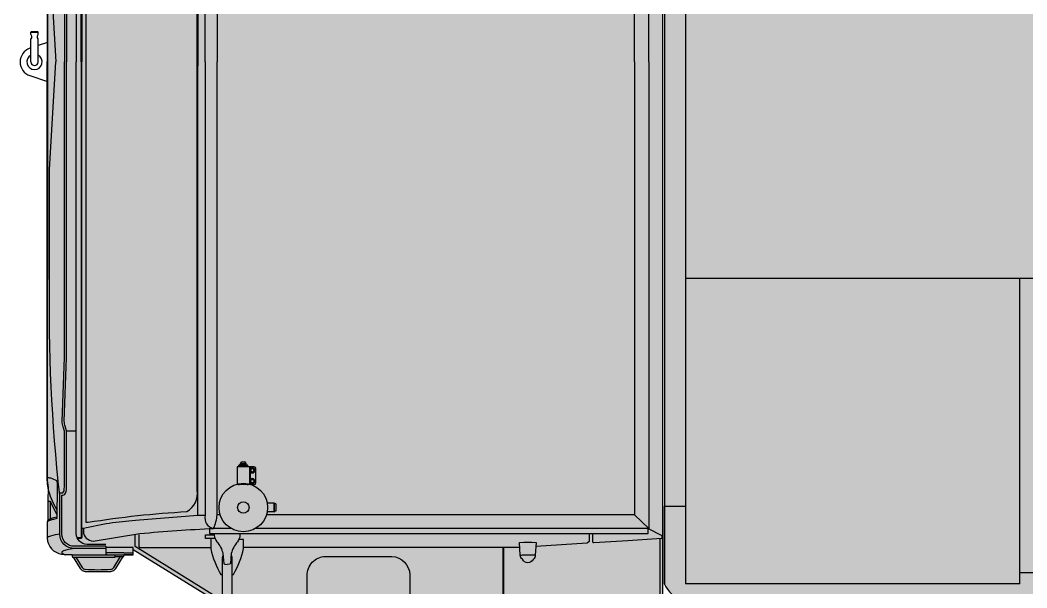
# Model space of a CAD drawing. Header units: millimetres. Extents: x 23077 to 36984, y -3880 to 22709.
# Drawn here: x 23077 to 25876, y -892 to 686 of the extents above; entities that cross this region are included whole.
import ezdxf

# ---------------------------------------------------------------- set-up
doc = ezdxf.new("R2010")
doc.units = ezdxf.units.MM
doc.set_wipeout_variables(frame=1)
doc.layers.add('LTM-1160-2', color=251, linetype='Continuous')
doc.layers.add('LTM-1160-2 Штрих', color=41, linetype='Continuous', lineweight=15)

# ---------------------------------------------------------------- blocks, each defined once
blk = doc.blocks.new('BLOCK-20160221.20540391')
at = {"color": 0, "linetype": 'ByBlock', "lineweight": -2, "extrusion": (0, 0, -1)}
for p, q in [((-6542.993417966514, -0.05672000000049593), (-6542.993417966514, -64.0567200000005)), ((-6522.993417966514, -0.05672000000049593), (-6522.993417966514, -64.0567200000005)), ((-6542.993417966514, -38.88225500000408), (-6545.579407966514, -38.02503400000569)), ((-6542.993417966514, -76.0567200000005), (-6542.993417966514, -83.0567200000005)), ((-6542.993417966514, -83.0567200000005), (-6522.993417966514, -83.0567200000005)), ((-6540.993417966514, -85.0567200000005), (-6542.993417966514, -83.0567200000005)), ((-6524.993417966514, -85.0567200000005), (-6522.993417966514, -83.0567200000005)), ((-6522.993417966514, -76.0567200000005), (-6522.993417966514, -83.0567200000005)), ((-6540.993417966514, -85.0567200000005), (-6524.993417966514, -85.0567200000005))]:
    blk.add_line(p, q, dxfattribs=at)
for centre, radius, start, end in [((6532.993417821534, -0.05671991912822705), 40.00000012238024, 288.3396701606318, 71.66032901714641), ((6532.993417966514, -0.05672000000049593), 10, 0, 180)]:
    blk.add_arc(centre, radius, start, end, dxfattribs=at)
at = {"color": 0, "linetype": 'ByBlock', "lineweight": -2}
for centre, start, end in [((-6551.632419234931, -70.05672000000777), 325.2190654556567, 34.78093454434329), ((-6514.354416698097, -70.05672000000777), 145.2190654553143, 214.7809345443433)]:
    blk.add_arc(centre, 10.51819104768598, start, end, dxfattribs=at)
blk.add_wipeout([(-4791.069423966518, -1491.0656200000012), (-5224.704772966514, -1491.055432000001), (-5228.693354966513, -1486.3558200000043), (-5229.513121716512, -1486.3557642513774), (-5229.521450966517, -1491.053041000007), (-5933.776762966519, -1491.0922320000032), (-5880.4947209665115, -1655.0774960000053), (-5881.888537143242, -1657.5861969815674), (-5890.173459818281, -1660.3467076753368), (-5884.946956917956, -1660.902784444202), (-5883.193101553832, -1662.2630265430566), (-5881.338999966516, -1667.9693660000048), (-5889.440643966511, -1667.1277560000017), (-5909.035750968735, -1673.5052062989998), (-5936.793691316045, -1672.7350914021513), (-5968.341464966514, -1659.075499000006), (-5967.844432966514, -1657.1187310000028), (-5959.947522966511, -1642.824684000007), (-5982.478234966511, -1633.010600000002), (-5986.928840443139, -1644.641622924501), (-5986.928840443139, -1644.641622924501), (-5997.254996128684, -1634.3272149231016), (-6006.3033047801255, -1622.875376022308), (-6013.949451330231, -1610.443443485659), (-6020.088385071838, -1597.2022201215727), (-6020.088385071838, -1597.2022201215727), (-6020.088385071838, -1597.2022201215727), (-6023.835747201361, -1588.091598938478), (-6026.537171919029, -1578.6180333073962), (-6028.158539646718, -1568.9011764100624), (-6028.6793721595495, -1559.063754249495), (-6023.931478204835, -1530.7490273342196), (-6011.261114946996, -1510.9698599592452), (-6011.26111496651, -1491.096587), (-6027.892322966509, -1491.0975210000042), (-6030.4879869665165, -1490.176415000009), (-6256.982672966507, -1350.0147639999996), (-6257.596242966517, -1350.0530660000077), (-6258.526242966516, -1350.0530660000077), (-6258.526242966516, -1370.0567200000005), (-6284.526242966516, -1370.0567200000005), (-6284.526242966516, -1375.056720000001), (-6286.534072260994, -1375.0712197723988), (-6307.011513241436, -1408.8825974188653), (-6312.914902230044, -1414.3892150302486), (-6320.63136286597, -1416.7617735417448), (-6320.63136286597, -1416.7617735417448), (-6338.5623272327975, -1417.7327048893344), (-6356.516636049185, -1418.056719907384), (-6374.470957352089, -1417.7333975322622), (-6392.4019591622355, -1416.7631579274966), (-6392.401959162235, -1416.7631579274966), (-6392.401959162235, -1416.7631579274966), (-6396.400306178604, -1416.0179139301376), (-6400.129269074778, -1414.3940287131722), (-6403.398461629386, -1411.974411487287), (-6406.040971691589, -1408.8825984188666), (-6425.439014750187, -1377.0567176077243), (-6427.026242966516, -1377.05672), (-6428.526242966516, -1375.556720000001), (-6428.526242966516, -1370.0567200000005), (-6447.288900966516, -1370.0567200000005), (-6447.288900966516, -1370.0567200000005), (-6465.732891124878, -1366.9194137374311), (-6481.673557849969, -1357.1256091699238), (-6492.80760197921, -1342.0904329197092), (-6497.526242966516, -1323.9863480000058), (-6497.526242966516, -1279.7536620000033), (-6497.526242966516, -1279.7536620000033), (-6497.342870419145, -1278.3456044489358), (-6496.941261682023, -1276.9836345592112), (-6496.33132647063, -1275.7013590053034), (-6495.52811496651, -1274.530418000002), (-6495.52811496651, -1221.497854000002), (-6495.33504575583, -1182.8582637975928), (-6495.33504575583, -1182.8582637975928), (-6496.219410561802, -1176.4323841861578), (-6496.8798852472755, -1169.9796480935743), (-6497.315671603614, -1163.5078538954917), (-6497.526242966516, -1157.024823000007), (-6496.885441966508, -54.16643400000703), (-6496.885441966508, 54.05299399999694), (-6497.526242966516, 1156.9113819999984), (-6497.526242966516, 1156.9113819999984), (-6497.3926276845505, 1163.3765383980763), (-6496.98226757835, 1169.8300417008113), (-6496.2959155698845, 1176.2600511265955), (-6495.334830966516, 1182.6547689999934), (-6495.52811496651, 1221.384414), (-6495.52811496651, 1274.4383949999974), (-6497.526242966516, 1279.6402219999936), (-6497.526242966516, 1323.8729079999976), (-6497.526242966516, 1323.8729079999976), (-6494.155252233553, 1339.6851310695965), (-6485.625578441479, 1353.419563781771), (-6472.94650355161, 1363.4510660053456), (-6457.618291452636, 1368.592650466715), (-6457.618291452636, 1368.592650466715), (-6447.288900966516, 1369.9432799999995), (-6428.526242966516, 1369.9432799999995), (-6428.526242966516, 1375.4432799999995), (-6427.026242966516, 1376.9432799999986), (-6425.439014750187, 1376.9432776077228), (-6406.040971691589, 1408.7691584188642), (-6400.137583702981, 1414.2757750302399), (-6392.421126241956, 1416.6483337677264), (-6320.631363691078, 1416.6483337677264), (-6312.914902366025, 1414.2757751089002), (-6307.011514241437, 1408.7691584188642), (-6286.534069944902, 1374.957774631337), (-6284.526242966516, 1374.9432799999986), (-6284.526242966516, 1369.9432799999995), (-6258.645883966514, 1369.9515549999996), (-6258.645883966514, 1355.3125549999968), (-6040.139491966512, 1490.7510829999956), (-6039.326075966514, 1490.9878399999943), (-6011.261003231427, 1490.9880914346422), (-6011.261114946996, 1510.9698599592448), (-6023.931478204835, 1530.7490273342191), (-6028.6793721595495, 1559.063754249495), (-6028.6793721595495, 1559.063754249495), (-6028.158539646718, 1568.9011764100624), (-6026.537171919029, 1578.6180333073953), (-6023.835747201361, 1588.0915989384766), (-6020.088385071838, 1597.2022201215723), (-6020.088385071838, 1597.2022201215723), (-6013.949451330231, 1610.4434434856585), (-6006.3033047801255, 1622.8753760223071), (-5997.254996128684, 1634.3272149231016), (-5986.928840443139, 1644.6416229245006), (-5986.928840443139, 1644.6416229245006), (-5982.478234966511, 1633.0106000000005), (-5959.947522966511, 1642.8246840000065), (-5967.844432966514, 1657.1187310000023), (-5968.341464966514, 1659.075499000006), (-5936.793691316045, 1672.7350914021508), (-5909.035750968735, 1673.505206298999), (-5889.440643966511, 1667.1277560000008), (-5881.338999966516, 1667.969366000004), (-5883.193101553832, 1662.2630265430562), (-5884.946956917956, 1660.9027844442016), (-5890.173459818281, 1660.346707675336), (-5881.888537143242, 1657.586196981566), (-5880.4947209665115, 1655.0774960000044), (-5933.812252350392, 1490.9830069210948), (-5774.697107966516, 1490.9736099999936), (-5774.697107966516, 1497.435811000002), (-5774.697107966516, 1497.435811000002), (-5770.857845687386, 1516.571676746309), (-5760.021843366883, 1532.804432101413), (-5743.821448843368, 1543.6887561498352), (-5724.697108159471, 1547.585021812606), (-5724.697108159471, 1547.585021812607), (-5539.697107895787, 1547.5850218076075), (-5539.697107895787, 1547.5850218076075), (-5520.4613083314025, 1543.6430415713721), (-5504.2026745873045, 1532.6334084330965), (-5493.4014101808925, 1516.2356073522542), (-5489.705214075973, 1496.9510713864065), (-5489.705214075973, 1496.9510713864074), (-5489.697107966516, 1490.956778999992), (-4789.006634966515, 1490.9492919999966), (-4789.006634966515, 1490.825334999994), (-4789.006634966515, 1490.825334999994), (-4787.727279467104, 1490.1391885553303), (-4786.724385177395, 1489.0895455297896), (-4786.097197407727, 1487.780277436931), (-4785.907781966512, 1486.3409479999964), (-4786.027399966516, 1486.3492229999965), (-4785.907782966512, -1486.4561040000044), (-4785.907782966512, -1486.4561040000044), (-4785.984420071203, -1487.3761977633062), (-4786.229931629385, -1488.2662370061953), (-4786.635843899149, -1489.095502348734), (-4787.1881469665095, -1489.8353720000018), (-4787.263208966513, -1491.0653129999996)], dxfattribs=at)
at = {"layer": 'LTM-1160-2 Штрих'}
h = blk.add_hatch(color=256, dxfattribs=at)
h.dxf.hatch_style = 1
h.set_gradient(color1=(132, 132, 132), tint=1)
edge = h.paths.add_edge_path()
edge.add_arc((-6148.298101838226, -1199.365107410949), 67.6969589147002, -49.16919881496398, 6.333731325360873, ccw=False)
edge.add_arc((-5931.659887956316, -4100.885348468276), 2855.505360406813, 93.46083410590757, 99.11008071752406)
edge.add_line((-6383.777168966517, -1281.399432999999), (-6389.892398966513, -1281.430553596503))
edge.add_line((-6389.892398966513, -1281.430553596503), (-6389.892398966513, 1280.015767999997))
edge.add_line((-6389.892398966513, 1280.015767999997), (-6383.792312966514, 1279.981469999999))
edge.add_arc((-5971.246113455162, 3810.756170353296), 2564.179196288664, 260.7415451806028, 266.9146770702062)
edge.add_arc((-6138.287839858471, 1199.980651015186), 58.08737202307042, -9.567086821525095, 60.015756462457716, ccw=False)
edge.add_line((-6081.008365966511, 1190.326394999996), (-6081.014352966515, -1191.896815500004))
at = {"color": 0, "linetype": 'ByBlock', "lineweight": -2, "extrusion": (0, 0, -1)}
for p, q in [((-5866.322407966516, 1250.917419000005), (-5885.897638966511, 1250.917419000005)), ((-5866.322407966516, 1250.917419000005), (-5866.322407966516, 1226.917419000005)), ((-5865.322407966516, 1249.917419000005), (-5865.322407966516, 1227.917419000005)), ((-5862.322407966516, 1248.917419000005), (-5865.322407966516, 1248.917419000005)), ((-5862.322407966516, 1228.917419000005), (-5862.322407966516, 1248.917419000005)), ((-5866.322407966516, 1226.917419000005), (-5885.897638966511, 1226.917419000005)), ((-5862.322407966516, 1228.917419000005), (-5865.322407966516, 1228.917419000005)), ((-5964.942048966514, 1176.786030000003), (-5964.942048966514, 1175.286030000003)), ((-5939.942048966514, 1176.786030000003), (-5939.942048966514, 1175.286030000003)), ((-5969.192048966514, 1125.786030000003), (-5969.192048966514, 1175.286030000003)), ((-5922.192048966514, 1175.286030000003), (-5969.192048966514, 1175.286030000003)), ((-5935.692048966514, 1125.786030000003), (-5935.692048966514, 1175.286030000003)), ((-5933.051329966511, 1169.366021000009), (-5933.051329966511, 1175.286030000003)), ((-5933.051329966511, 1139.366021000009), (-5933.051329966511, 1161.706038999997)), ((-5930.078799966512, 1170.536030000003), (-5932.96555196651, 1165.536030000003)), ((-5932.96555196651, 1165.536030000003), (-5930.078799966512, 1160.536030000003)), ((-5924.305297966508, 1170.536030000003), (-5930.078799966512, 1170.536030000003)), ((-5930.078799966512, 1160.536030000003), (-5924.305297966508, 1160.536030000003)), ((-5921.41854596651, 1165.536030000003), (-5924.305297966508, 1170.536030000003)), ((-5924.305297966508, 1160.536030000003), (-5921.41854596651, 1165.536030000003)), ((-5917.192048966514, 1170.286030000003), (-5917.192048966514, 1130.786030000003)), ((-5922.192048966514, 1125.786030000003), (-5969.192048966514, 1125.786030000003)), ((-5964.942048966514, 1125.786030000003), (-5964.942048966514, 1121.786030000003)), ((-5964.942048966514, 1121.786030000003), (-5939.942048966514, 1121.786030000003)), ((-5963.442048966514, 1120.286030000003), (-5941.442048966514, 1120.286030000003)), ((-5960.442048966514, 1120.286030000003), (-5960.442048966514, 1116.786030000003)), ((-5944.442048966514, 1120.286030000003), (-5944.442048966514, 1116.786030000003)), ((-5939.942048966514, 1125.786030000003), (-5939.942048966514, 1121.786030000003)), ((-5933.051329966511, 1125.786030000003), (-5933.051329966511, 1131.706038999997)), ((-5930.078799966512, 1140.536030000003), (-5932.96555196651, 1135.536030000003)), ((-5932.96555196651, 1135.536030000003), (-5930.078799966512, 1130.536030000003)), ((-5924.305297966508, 1140.536030000003), (-5930.078799966512, 1140.536030000003)), ((-5930.078799966512, 1130.536030000003), (-5924.305297966508, 1130.536030000003)), ((-5921.41854596651, 1135.536030000003), (-5924.305297966508, 1140.536030000003)), ((-5924.305297966508, 1130.536030000003), (-5921.41854596651, 1135.536030000003)), ((-5960.442048966514, 1116.786030000003), (-5944.442048966514, 1116.786030000003)), ((-5955.442048966514, 1111.786030000003), (-5949.442048966514, 1111.786030000003)), ((-6545.579407966514, 37.91159399999742), (-6496.885441966508, 54.05299399999785)), ((-6496.885441966508, -54.16643400000612), (-6522.993417966514, -45.51198799999838))]:
    blk.add_line(p, q, dxfattribs=at)
at = {"color": 0, "linetype": 'ByBlock', "lineweight": -2}
for points in [[(-6008.568621966515, 1371.262087000003, -0.14290621151469), (-6011.260826966514, 1380.449967), (-6011.26111496651, 1561.058688000005, -0.9999999999999999), (-5983.26111496651, 1561.058688000005), (-5983.26141496651, 1380.481461000003, -0.1538542787207587), (-5986.447175966518, 1370.445961000005)], [(-5774.697107966516, 1490.973609999994), (-5774.697107966516, 1427.901694122273, 0.4169739795983581), (-5724.697107966516, 1375.162528559464), (-5539.697107966516, 1375.162528559464, 0.4069471842363156), (-5489.697107966516, 1426.087248999997), (-5489.697107966516, 1490.956778999993)], [(-6417.826962904815, 1377.056717398409), (-6400.239953028089, 1405.661448159044, -0.2301095409559472), (-6391.916711600243, 1410.476497338648, -0.03607608699646936), (-6321.135772332782, 1410.476497338648, -0.2301095591188003), (-6312.812530065516, 1405.66144447391), (-6294.118309582809, 1375.056722658672)], [(-6042.76111496651, 1325.105192678326), (-6042.76111496651, 1353.605794599418, -0.07749131936345863), (-6015.26111496651, 1424.725675000002), (-6011.260897568885, 1424.725675000002)], [(-5983.261341461868, 1424.725675000002), (-5979.334363727408, 1424.725675000002, -0.07908844553608337), (-5951.76111496651, 1353.033770000002), (-5951.76111496651, 1349.935333000001)], [(-6033.051446966514, 1310.819378000007), (-6033.051446966514, 1316.142902568296, -0.1314733302659496), (-6026.483018664701, 1333.836560204589, 0.1263896435289719), (-6008.958922857651, 1367.050552322667), (-6006.446624966513, 1394.073764000001, -0.3145825383353913), (-6003.695816723288, 1396.629618093546), (-5997.646120362682, 1397.00465206716)], [(-5961.660188966511, 1310.819378000007), (-5961.660188966511, 1316.142902568296, 0.1314733302659496), (-5968.228617268323, 1333.836560204589, -0.1263896435289719), (-5985.752713075373, 1367.050552322667), (-5988.265010966512, 1394.073764000001, 0.3145825383353913), (-5991.015819209737, 1396.629618093546), (-5997.646120362682, 1397.00465206716)], [(-5184.496641966507, 1336.082044000002), (-5172.668317966512, 1335.655523000001), (-5150.324965966509, 1335.655523000001), (-5138.496641966507, 1336.082044000002), (-5140.730986118062, 1371.565935687584, 0.3216297369103345), (-5146.923394584293, 1382.998435159825, 0.6673332616226418), (-5176.08799625434, 1382.928735758862, 0.3181640337820416), (-5182.279779966513, 1371.626087000004), (-5184.496641966507, 1336.082044000002)], [(-5182.279779966513, 1371.626087000004, 0.08969064974599267), (-5170.506683966509, 1370.314072000008), (-5152.486599966513, 1370.314072000008, 0.08836249321685542), (-5140.730986118062, 1371.565935687584)], [(-6334.526242966516, 1346.646187999999), (-6334.526242966516, 1352.642677000003), (-6422.2102718448, 1352.642677000003, 0.4160936178848672), (-6462.747261966513, 1312.989945000001), (-6462.747261966513, 1204.077386311132, 0.03229417948789224), (-6491.007913410278, 601.2208894315336), (-6491.007913410278, 298.8723246194641), (-6473.772673343599, -1.373283157590777e-05)], [(-6422.2102718448, 1352.642677000003), (-6438.897604767684, 1355.770430967474, -0.04588179771914411), (-6451.96701032079, 1359.551060681893, -0.05306162640883), (-6456.346001288781, 1361.824982807702, -0.4726210939051055), (-6456.854667251668, 1365.497722822976, -0.1221885725515235), (-6452.769653966512, 1368.110940000006, -0.01643331039045117), (-6447.288900966516, 1370.05672)], [(-6334.526242966516, 1346.646187999999), (-6422.288551966514, 1346.726441000006, 0.413231689049424), (-6457.041518966515, 1312.989937000006), (-6457.041518966515, 1204.077232000003), (-6454.520645032302, 1204.23175699597), (-6451.546192875401, 1203.376525688327, -0.2208591977973111), (-6444.945062848717, 1193.578595820705, -0.04071117129633903), (-6444.081486966512, 1178.623174000008), (-6443.865418154259, 1025.634356415641), (-6447.814302982042, 1012.862187983708, 0.05239693601877426), (-6450.17935796651, 999.0429260000019), (-6443.86541781477, 822.2571279874464), (-6443.86541781477, 0)], [(-6334.526242966516, 1352.642677000003), (-6334.526242966516, 1368.416579000004, -0.1271757002298817), (-6331.250947246474, 1369.394888679861), (-6324.991827966514, 1370.053131000001)], [(-6243.326242966519, 1314.815772000002), (-6243.326242966519, 1346.337526000003, -0.4142133001709969), (-6239.726242966513, 1349.935333000001), (-6042.76111496651, 1349.935333000001)], [(-6462.747261966513, 1312.989945000001, -0.03291851031013626), (-6488.477516228028, 1318.35495485711, -0.05544132831846858), (-6494.753033620589, 1320.841713661081, -0.1574819309547037), (-6497.526242966516, 1323.986348000006)], [(-6334.526242966516, 1341.421505000006), (-6386.854673966518, 1341.469356000001, 0.4190949019171624), (-6416.871807966512, 1311.469368000005), (-6416.871807966512, 0)], [(-6403.026242966516, 0.05672000000049593), (-6403.026242966516, 1321.456720000002, 0.4142135623757589), (-6404.626242966515, 1323.05672), (-6414.624278803953, 1323.05672)], [(-6401.026242966516, 1297.117616000003), (-6401.026242966516, 1321.456720000002, 0.414213562373095), (-6404.626242966515, 1325.05672), (-6413.711523419646, 1325.05672)], [(-6396.996242966517, 1297.141588999999), (-6396.996242966517, 1304.955355180682, -0.2109701399938749), (-6389.108765645273, 1324.096415495638, -0.1413459140442233), (-6369.996242958186, 1332.020329740117), (-6239.915805964287, 1311.342646999859, 0.01270479946565874), (-6034.936068319061, 1296.978104469184)], [(-6058.04836096651, 1260.859384117553), (-6079.134848914618, 1260.859384117553), (-6252.344827321984, 1274.969496088066, -0.04039665957542245), (-6396.996242966517, 1297.141588999999), (-6401.026242966516, 1297.117616000003), (-6401.026242966516, 0)], [(-6058.04836096651, 0), (-6058.04836096651, 1260.859384117553, -0.4541864544987078), (-6034.936068319061, 1296.978104469184)], [(-5986.749240566234, 1296.978104469184), (-6034.936068319061, 1296.978104469184, -0.09188976771961355), (-6025.393036966518, 1258.831300999998), (-6025.393036966518, 0)], [(-6497.526242966516, 1157.024823000596, 0.2146236829211362), (-6496.719873334492, 1155.814102436409, 0.1256858399867994), (-6493.682776135043, 1155.64641882557, 0.06908337434020478), (-6483.816236962579, 1158.349325001502), (-6472.184678320504, 1163.671913403785, 0.1431281944866839), (-6470.260947297997, 1169.25301518826, 0.02664341992120772), (-6469.605325812547, 1179.953580220143), (-6470.610054966513, 1269.839409000007, -0.02041394154197148), (-6483.853681966517, 1272.696250000001, -0.0261101702793051), (-6492.1059574186, 1275.266975758102, -0.09886144077600227), (-6496.278049946319, 1277.648242592353, -0.1133761750871353), (-6497.526242966524, 1279.753662000017)], [(-6495.52811496651, 1274.530418000002, 0.1084283144055904), (-6489.760036965672, 1270.353039999609, 0.03889642816821703), (-6479.265689748288, 1266.835809664553), (-6470.554380461097, 1264.85861488105)], [(-6081.014352966515, -1191.896815500004, -0.247025540884007), (-6104.035971375604, -1250.587583465982, 0.02465448194177994), (-6383.777168966517, -1281.399432999999), (-6389.892398966513, -1281.430553596503), (-6389.892398966513, 1280.015767999997), (-6383.792312966514, 1279.981469999999, 0.02694188504612289), (-6109.257988966514, 1250.293775999999, -0.3132987938293253), (-6081.008365966511, 1190.326394999996), (-6081.014352966515, -1191.896815500004)], [(-6470.350017654491, 1246.575757086612), (-6480.160697966516, 1227.8150905, 0.04554682993427246), (-6490.719024660422, 1201.946169281255, 0.07719284909153601), (-6497.526242966516, 1157.024823000596), (-6497.526242966516, 0)], [(-6463.448562921763, 1197.769921079656), (-6455.184562926908, 1198.185929179461), (-6454.073049960225, 1197.866340684566, -0.196951991477667), (-6450.872217013293, 1192.684253034415, -0.04073977381005812), (-6450.075469572472, 1178.691232688754), (-6449.860577575342, 1026.535666104814), (-6453.562959320654, 1014.5607807099, 0.05372275302691038), (-6456.179948094512, 999.1237883504509), (-6449.859298322423, 822.1501257780546), (-6449.859298322423, 0)], [(-6470.350017654491, -1246.575757086612), (-6480.160697966516, -1227.8150905, -0.04554682993427246), (-6490.719024660422, -1201.946169281255, -0.07719284909153601), (-6497.526242966516, -1157.024823000596), (-6497.526242966516, 0)], [(-6334.526242966516, -1346.646187999999), (-6334.526242966516, -1352.642677000003), (-6422.2102718448, -1352.642677000003, -0.4160936178848672), (-6462.747261966513, -1312.989945000001), (-6462.747261966513, -1204.077386311132, -0.03229417948789224), (-6491.007913410278, -601.2208894315336), (-6491.007913410278, -298.8723246194641), (-6473.772673343599, 1.373283157590777e-05)], [(-6463.448562921763, -1197.769921079656), (-6455.184562926908, -1198.185929179461), (-6454.073049960225, -1197.866340684566, 0.196951991477667), (-6450.872217013293, -1192.684253034415, 0.04073977381005812), (-6450.075469572472, -1178.691232688754), (-6449.860577575342, -1026.535666104814), (-6453.562959320654, -1014.5607807099, -0.05372275302691038), (-6456.179948094512, -999.1237883504509), (-6449.859298322423, -822.1501257780546), (-6449.859298322423, 0)], [(-6334.526242966516, -1346.646187999999), (-6422.288551966514, -1346.726441000006, -0.413231689049424), (-6457.041518966515, -1312.989937000006), (-6457.041518966515, -1204.077232000003), (-6454.520645032302, -1204.23175699597), (-6451.546192875401, -1203.376525688327, 0.2208591977973111), (-6444.945062848717, -1193.578595820705, 0.04071117129633903), (-6444.081486966512, -1178.623174000008), (-6443.865418154259, -1025.634356415641), (-6447.814302982042, -1012.862187983708, -0.05239693601877426), (-6450.17935796651, -999.0429260000019), (-6443.86541781477, -822.2571279874464), (-6443.86541781477, 0)], [(-6334.526242966516, -1341.421505000006), (-6386.854673966518, -1341.469356000001, -0.4190949019171624), (-6416.871807966512, -1311.469368000005), (-6416.871807966512, 0)], [(-6058.04836096651, -1260.859384117553), (-6079.134848914618, -1260.859384117553), (-6252.344827321984, -1274.969496088066, 0.04039665957542245), (-6396.996242966517, -1297.141588999999), (-6401.026242966516, -1297.117616000003), (-6401.026242966516, 0)], [(-6058.04836096651, 0), (-6058.04836096651, -1260.859384117553, 0.4541864544987078), (-6034.936068319061, -1296.978104469184)], [(-5986.749240566234, -1296.978104469184), (-6034.936068319061, -1296.978104469184, 0.09188976771961355), (-6025.393036966518, -1258.831300999998), (-6025.393036966518, 0)], [(-6403.026242966516, -0.05672000000049593), (-6403.026242966516, -1321.456720000002, -0.4142135623757589), (-6404.626242966515, -1323.05672), (-6414.624278803953, -1323.05672)]]:
    blk.add_lwpolyline(points, format="xyb", dxfattribs=at)
for points in [[(-6011.260996794677, 1486.951522000003), (-6028.383374570069, 1486.951522000003), (-6253.426053966512, 1347.395555000003), (-6252.99628496651, 1345.453917999999), (-6252.99628496651, 1313.421929643344)], [(-5229.521714966511, 1486.355763), (-5229.529380966516, 1349.937526000002)], [(-5228.918063966514, 1349.935333000001), (-5228.910396966508, 1486.355817000003)], [(-6425.439014750191, 1377.056717607724), (-6310.026242966516, 1377.05672), (-6308.526242966516, 1375.55672), (-6308.526242966516, 1370.05672)], [(-6308.526242966516, 1375.05672), (-6286.534072260998, 1375.071219772399)], [(-6428.526242966516, 1370.05672), (-6258.526242966516, 1370.05672), (-6258.526242966516, 1350.053066000008)], [(-6258.526242966516, 1350.053066000008), (-6334.526242966516, 1350.053066000008)], [(-6334.456170966514, 1363.55672), (-6284.503569872104, 1363.55672), (-6284.503569872104, 1365.05672), (-6258.526242966516, 1365.05672)], [(-5183.702025966515, 1349.935333000001), (-5951.76111496651, 1349.935333000001), (-5951.76111496651, 1327.859000242483), (-5964.613184710255, 1327.470075771322)], [(-4990.494441966512, 1310.819378000007), (-4990.494441966512, 1333.495367000003), (-4996.696188351445, 1338.126606219332), (-5139.094655966517, 1347.186384000008)], [(-6030.914671495768, 1325.463685267758), (-6057.996242966517, 1324.644153000008), (-6057.996242966517, 1314.524605999999), (-6033.051446966514, 1314.524605999999)], [(-6046.069972966521, 1297.489881275615), (-6046.069972966514, 1310.819378000007), (-4827.04668496651, 1310.819378000007), (-4827.04668496651, 1296.978104469184)], [(-4825.328345737864, 0), (-4825.328345737864, 1296.978104469184), (-5917.895575366798, 1296.978104469184)], [(-4864.28148046651, 1258.8310362384), (-4825.328345737864, 1296.978104469184)], [(-6495.429639005204, 1221.55267775547), (-6489.73787247359, 1221.55267775547), (-6489.73787247359, 1270.34364355429)], [(-6079.308421966511, 1260.873523806382), (-6079.308421966511, -10.23949151585839)], [(-6489.73787247359, 1221.55267775547), (-6470.491803174868, 1259.260279037509)], [(-6016.818127580169, 1258.8310362384), (-6025.393036966518, 1258.8310362384)], [(-4864.28148046651, 0), (-4864.28148046651, 1258.8310362384), (-5887.826688352863, 1258.8310362384)], [(-6443.865418154259, 1025.634356415641), (-6416.871807966512, 1025.96508059559)], [(-6079.308421966511, -1260.873523806382), (-6079.308421966511, 10.23949151585839)], [(-4825.328345737864, 0), (-4825.328345737864, -1296.978104469184), (-5917.895575366798, -1296.978104469184)], [(-4864.28148046651, 0), (-4864.28148046651, -1258.8310362384), (-5887.826688352863, -1258.8310362384)]]:
    blk.add_lwpolyline(points, dxfattribs=at)
at = {"color": 0, "linetype": 'ByBlock', "lineweight": -2, "extrusion": (0, 0, -1)}
for radius in [67.5, 16]:
    blk.add_circle((5952.322407966516, 1238.917419000005), radius, dxfattribs=at)
at = {"color": 0, "linetype": 'ByBlock', "lineweight": -2}
for centre, radius in [((-5927.192048966514, 1165.536030000003), 7), ((-5927.192048966514, 1165.536030000003), 5), ((-5927.192048966514, 1135.536030000003), 7), ((-5927.192048966514, 1135.536030000003), 5)]:
    blk.add_circle(centre, radius, dxfattribs=at)
at = {"color": 0, "linetype": 'ByBlock', "lineweight": -2, "extrusion": (0, 0, -1)}
for centre, radius, start, end in [((5866.322407966516, 1249.917419000005), 1, 90, 180), ((5866.322407966516, 1227.917419000005), 1, 180, 270), ((5922.192048966514, 1170.286030000003), 5, 90, 180), ((5963.442048966514, 1121.786030000003), 1.5, 270, 0), ((5941.442048966514, 1121.786030000003), 1.5, 180, 270), ((5922.192048966514, 1130.786030000003), 5, 180, 270), ((5955.442048966514, 1116.786030000003), 5, 270, 0), ((5949.442048966514, 1116.786030000003), 5, 180, 270), ((6532.993417966514, -0.05672000000049593), 21.25, 298.0724870000282, 241.6056848873341)]:
    blk.add_arc(centre, radius, start, end, dxfattribs=at)
at = {"color": 0, "linetype": 'ByBlock', "lineweight": -2}
blk.add_wipeout([(-4781.100905966516, 1451.5860209999964), (-4772.669035733798, 1466.242576106567), (-4761.727798414889, 1479.1344483191142), (-4748.637335049952, 1489.8372896289975), (-4733.828530460792, 1497.9988060232345), (-4699.808529966511, 1497.9988059999987), (-4699.808529966511, 1495.6648670000004), (5620.593520680751, 1495.6648669999931), (5620.593520680751, 1496.6648670000004), (5622.59352068075, 1498.6648670000004), (5656.59352068075, 1498.6648670000004), (5656.59352068075, 1498.6648670000004), (5665.7779230575115, 1496.8379757802713), (5673.564083429225, 1491.6354297484786), (5678.76662946102, 1483.8492693767612), (5680.593520680748, 1474.6648670000004), (5680.593520680748, 1450.1648670000004), (5684.593520680751, 1450.1648670000004), (5684.593520680751, 1106.7350409999935), (5732.67806768074, 1106.7350409999935), (5732.641649680753, 1426.2922349999944), (5732.641649680753, 1426.2922349999944), (5737.053795718522, 1448.8643193026937), (5749.6337431556285, 1468.1181746284847), (5768.533057397875, 1481.224735718245), (5790.974767680747, 1486.258189999994), (5790.974767680747, 1486.258189999994), (5790.974767680747, 1486.258189999994), (5831.785485247353, 1488.567477159234), (5872.654277514367, 1489.3351321082673), (5913.522929814724, 1488.5600613776105), (5954.333227680737, 1486.243368999997), (5954.333227680736, 1486.243368999997), (5954.333227680736, 1486.243368999997), (5976.774024225061, 1481.2058429884864), (5995.670959955087, 1468.0958529856025), (6008.247413528983, 1448.8397154350941), (6012.655463680743, 1426.2668310000017), (6012.655463680743, 1106.7350409999935), (6043.595326680748, 1106.7350409999935), (6043.595326680748, 1441.5094869999966), (6045.59532668075, 1443.5094869999966), (6429.495326680744, 1443.5094869999966), (6429.495326680744, 1443.5094869999966), (6431.064328753441, 1443.1973930832946), (6432.394464483611, 1442.308624802864), (6433.283232764044, 1440.978489072696), (6433.595326680751, 1439.409486999998), (6433.595326680751, 1151.0413120000003), (6430.09532668075, 1151.0413120000003), (6430.09532668075, 861.7499990000006), (6436.09532668075, 861.7499990000006), (6436.09532668075, 668.7499990000006), (6572.993417953913, 668.7499990000006), (6572.993417953913, 656.7499989999997), (6436.09532668075, 656.7499989999997), (6436.09532668075, -656.7499989999988), (6572.993417953913, -656.7499989999988), (6572.993417953913, -668.7499989999997), (6436.09532668075, -668.7499989999997), (6436.09532668075, -1013.2808250000016), (6442.095326680749, -1013.2808250000016), (6442.095326680749, -1170.2503600000045), (6430.59532668075, -1170.2503600000045), (6430.59532668075, -1354.4065120000014), (6424.572054680744, -1354.4065120000014), (6424.572054680744, -1170.2489863011278), (6374.59532668075, -1170.2489863011278), (6374.59532668075, -1427.6219710000078), (6374.59532668075, -1427.6219710000078), (6370.19066618468, -1450.1944257872801), (6357.614894038239, -1469.449729060144), (6338.7171194648745, -1482.5566305011162), (6316.276022680746, -1487.5879250000007), (6316.276022680746, -1487.587924999999), (6316.276022680746, -1487.587924999999), (6275.464641562063, -1489.895359545988), (6234.595326180745, -1490.664867999999), (6193.726010799428, -1489.895359545988), (6152.914629680747, -1487.587924999999), (6152.914629680747, -1487.587924999999), (6130.472919356995, -1482.5544712641176), (6111.573605004436, -1469.4479104730653), (6098.993657548009, -1450.1940552549531), (6094.58151168075, -1427.6219710000078), (6094.595326680749, -1163.6762819999994), (6057.595326680749, -1163.6762819999994), (6057.595326680749, -1354.4065120000014), (6049.59532668075, -1354.4065120000014), (6049.59532668075, -1340.963367000003), (6043.938471680742, -1335.3065120000028), (6043.595326680748, -1335.3065120000028), (6043.595326680748, -1392.3351330000005), (6041.595326680749, -1394.3351330000005), (5702.59352068075, -1394.3351330000005), (5700.593520680749, -1392.3351330000005), (5684.593520680751, -1392.3351330000005), (5684.593520680751, -1473.3351329999987), (5684.593520680751, -1473.3351329999987), (5682.76662946102, -1482.5195353767622), (5677.564083429226, -1490.305695748476), (5669.777923057511, -1495.5082417802705), (5660.593520680749, -1497.3351330000005), (5626.59352068075, -1497.3351330000005), (5626.59352068075, -1497.3351330000005), (5625.593758000737, -1497.0500796794213), (5624.831518150349, -1496.3431346869338), (5624.472122715126, -1495.3676267510045), (5624.59352068075, -1494.3351330000005), (5624.59352068075, -1494.3351330000005), (-4681.017213966516, -1494.3351330000005), (-4681.012218966512, -1496.000070000001), (-4681.012218966512, -1496.000070000001), (-4681.164459901491, -1496.7654368647318), (-4681.598005404139, -1497.4142835623752), (-4682.246852101784, -1497.8478290650246), (-4683.012218966513, -1498.0000700000019), (-4683.012218966513, -1498.0000700000019), (-4733.825495966514, -1497.9983479999992), (-4733.825495966514, -1497.9983479999992), (-4750.552817799187, -1492.5609718711612), (-4764.845061656371, -1482.309136894576), (-4775.357463372986, -1468.2074432016607), (-4781.100905966516, -1451.5827259999996), (-4781.100905966516, -1451.5827259999996)], dxfattribs=at)
at = {"layer": 'LTM-1160-2 Штрих'}
h = blk.add_hatch(color=256, dxfattribs=at)
h.dxf.hatch_style = 1
edge = h.paths.add_edge_path(flags=16)
edge.add_arc((-6148.298101838226, -1199.365107410949), 67.6969589147002, -49.16919881496398, 6.333731325360873, ccw=False)
edge.add_arc((-5931.659887956316, -4100.885348468276), 2855.505360406813, 93.46083410590757, 99.11008071752406)
edge.add_line((-6383.777168966517, -1281.399432999999), (-6389.892398966513, -1281.430553596503))
edge.add_line((-6389.892398966513, -1281.430553596503), (-6389.892398966513, 1280.015767999997))
edge.add_line((-6389.892398966513, 1280.015767999997), (-6383.792312966514, 1279.981469999999))
edge.add_arc((-5971.246113455162, 3810.756170353296), 2564.179196288664, 260.7415451806028, 266.9146770702062)
edge.add_arc((-6138.287839858471, 1199.980651015186), 58.08737202307042, -9.567086821525095, 60.015756462457716, ccw=False)
edge.add_line((-6081.008365966511, 1190.326394999996), (-6081.014352966515, -1191.896815500004))
edge = h.paths.add_edge_path()
edge.add_line((-4787.263208966513, -1491.065312999999), (-4791.069423966517, -1491.065620000001))
edge.add_line((-4791.069423966517, -1491.065620000001), (-5224.704772966514, -1491.055432000001))
edge.add_line((-5224.704772966514, -1491.055432000001), (-5228.693354966512, -1486.355820000004))
edge.add_line((-5228.693354966512, -1486.355820000004), (-5229.513121716511, -1486.355764251377))
edge.add_line((-5229.513121716511, -1486.355764251377), (-5229.521450966517, -1491.053041000006))
edge.add_line((-5229.521450966517, -1491.053041000006), (-5933.776762966518, -1491.092232000003))
edge.add_line((-5933.776762966518, -1491.092232000003), (-5880.494720966512, -1655.077496000005))
edge.add_line((-5880.494720966512, -1655.077496000005), (-5881.888537143241, -1657.586196981567))
edge.add_line((-5881.888537143241, -1657.586196981567), (-5890.173459818281, -1660.346707675337))
edge.add_line((-5890.173459818281, -1660.346707675337), (-5884.946956917956, -1660.902784444203))
edge.add_line((-5884.946956917956, -1660.902784444203), (-5883.193101553832, -1662.263026543056))
edge.add_line((-5883.193101553832, -1662.263026543056), (-5881.338999966516, -1667.969366000005))
edge.add_line((-5881.338999966516, -1667.969366000005), (-5889.440643966511, -1667.127756000002))
edge.add_line((-5889.440643966511, -1667.127756000002), (-5909.035750968735, -1673.505206299))
edge.add_line((-5909.035750968735, -1673.505206299), (-5936.793691316045, -1672.735091402152))
edge.add_line((-5936.793691316045, -1672.735091402152), (-5968.341464966514, -1659.075499000006))
edge.add_line((-5968.341464966514, -1659.075499000006), (-5967.844432966514, -1657.118731000002))
edge.add_line((-5967.844432966514, -1657.118731000002), (-5959.947522966511, -1642.824684000007))
edge.add_line((-5959.947522966511, -1642.824684000007), (-5982.478234966511, -1633.010600000001))
edge.add_line((-5982.478234966511, -1633.010600000001), (-5986.928840443139, -1644.641622924501))
edge.add_arc((-5904.246524738634, -1551.538973106242), 124.5169415519064, 201.5136678161268, 228.3924590974772, ccw=False)
edge.add_arc((-5941.023434369034, -1559.355396535952), 87.65642295438514, 179.809370467021, 205.5795136689054, ccw=False)
edge.add_line((-6028.67937215955, -1559.063754249495), (-6023.931478204835, -1530.749027334219))
edge.add_line((-6023.931478204835, -1530.749027334219), (-6011.261114946996, -1510.969859959245))
edge.add_line((-6011.261114946996, -1510.969859959245), (-6011.26111496651, -1491.096587))
edge.add_line((-6011.26111496651, -1491.096587), (-6027.892322966509, -1491.097521000003))
edge.add_line((-6027.892322966509, -1491.097521000003), (-6030.487986966516, -1490.176415000009))
edge.add_line((-6030.487986966516, -1490.176415000009), (-6256.982672966507, -1350.014764))
edge.add_line((-6256.982672966507, -1350.014764), (-6257.596242966516, -1350.053066000008))
edge.add_line((-6257.596242966516, -1350.053066000008), (-6258.526242966516, -1350.053066000008))
edge.add_line((-6258.526242966516, -1350.053066000008), (-6258.526242966516, -1370.05672))
edge.add_line((-6258.526242966516, -1370.05672), (-6284.526242966516, -1370.05672))
edge.add_line((-6284.526242966516, -1370.05672), (-6284.526242966516, -1375.05672))
edge.add_line((-6284.526242966516, -1375.05672), (-6286.534072260994, -1375.071219772399))
edge.add_line((-6286.534072260994, -1375.071219772399), (-6307.011513241436, -1408.882597418866))
edge.add_line((-6307.011513241436, -1408.882597418866), (-6312.914902230044, -1414.389215030249))
edge.add_line((-6312.914902230044, -1414.389215030249), (-6320.63136286597, -1416.761773541744))
edge.add_arc((-6356.526244617273, -919.9205175372772), 498.1362024627767, 265.8699886950254, 274.1322216658997, ccw=False)
edge.add_arc((-6391.124066218519, -1398.808577648262), 17.99999898275203, 214.0328306229687, 265.9289154822108, ccw=False)
edge.add_line((-6406.040971691589, -1408.882598418866), (-6425.439014750187, -1377.056717607724))
edge.add_line((-6425.439014750187, -1377.056717607724), (-6427.026242966516, -1377.05672))
edge.add_line((-6427.026242966516, -1377.05672), (-6428.526242966516, -1375.55672))
edge.add_line((-6428.526242966516, -1375.55672), (-6428.526242966516, -1370.05672))
edge.add_line((-6428.526242966516, -1370.05672), (-6447.288900966516, -1370.05672))
edge.add_arc((-6448.407896958569, -1320.851137953207), 49.21830408083953, 183.6522186814438, 271.30275257312354, ccw=False)
edge.add_line((-6497.526242966516, -1323.986348000006), (-6497.526242966516, -1279.753662000003))
edge.add_arc((-6488.498463052332, -1280.213388394261), 9.039477780077949, 141.0469408936986, 177.0848149758563, ccw=False)
edge.add_line((-6495.52811496651, -1274.530418000002), (-6495.52811496651, -1221.497854000001))
edge.add_line((-6495.52811496651, -1221.497854000001), (-6495.33504575583, -1182.858263797592))
edge.add_arc((-6310.962387083295, -1154.210091626563), 186.5850879216239, 180.8643688916523, 188.8320990856159, ccw=False)
edge.add_line((-6497.526242966516, -1157.024823000007), (-6496.885441966508, -54.16643400000612))
edge.add_line((-6496.885441966508, -54.16643400000612), (-6496.885441966508, 54.05299399999785))
edge.add_line((-6496.885441966508, 54.05299399999785), (-6497.526242966516, 1156.911381999998))
edge.add_arc((-6346.560216793111, 1157.025328507655), 150.9660691758114, 170.2255799561353, 180.0432458408336, ccw=False)
edge.add_line((-6495.334830966516, 1182.654768999993), (-6495.52811496651, 1221.384414))
edge.add_line((-6495.52811496651, 1221.384414), (-6495.52811496651, 1274.438394999997))
edge.add_line((-6495.52811496651, 1274.438394999997), (-6497.526242966516, 1279.640221999995))
edge.add_line((-6497.526242966516, 1279.640221999995), (-6497.526242966516, 1323.872907999998))
edge.add_arc((-6450.558036215317, 1322.125247274602), 47.00071024393682, 98.63944002051, 177.8690391693932, ccw=False)
edge.add_line((-6457.618291452636, 1368.592650466715), (-6447.288900966516, 1369.94328))
edge.add_line((-6447.288900966516, 1369.94328), (-6428.526242966516, 1369.94328))
edge.add_line((-6428.526242966516, 1369.94328), (-6428.526242966516, 1375.44328))
edge.add_line((-6428.526242966516, 1375.44328), (-6427.026242966516, 1376.94328))
edge.add_line((-6427.026242966516, 1376.94328), (-6425.439014750187, 1376.943277607723))
edge.add_line((-6425.439014750187, 1376.943277607723), (-6406.040971691589, 1408.769158418865))
edge.add_line((-6406.040971691589, 1408.769158418865), (-6400.137583702981, 1414.275775030241))
edge.add_line((-6400.137583702981, 1414.275775030241), (-6392.421126241956, 1416.648333767727))
edge.add_line((-6392.421126241956, 1416.648333767727), (-6320.631363691078, 1416.648333767727))
edge.add_line((-6320.631363691078, 1416.648333767727), (-6312.914902366025, 1414.275775108901))
edge.add_line((-6312.914902366025, 1414.275775108901), (-6307.011514241436, 1408.769158418865))
edge.add_line((-6307.011514241436, 1408.769158418865), (-6286.534069944901, 1374.957774631337))
edge.add_line((-6286.534069944901, 1374.957774631337), (-6284.526242966516, 1374.94328))
edge.add_line((-6284.526242966516, 1374.94328), (-6284.526242966516, 1369.94328))
edge.add_line((-6284.526242966516, 1369.94328), (-6258.645883966514, 1369.951555))
edge.add_line((-6258.645883966514, 1369.951555), (-6258.645883966514, 1355.312554999997))
edge.add_line((-6258.645883966514, 1355.312554999997), (-6040.139491966511, 1490.751082999996))
edge.add_line((-6040.139491966511, 1490.751082999996), (-6039.326075966514, 1490.987839999994))
edge.add_line((-6039.326075966514, 1490.987839999994), (-6011.261003231426, 1490.988091434643))
edge.add_line((-6011.261003231426, 1490.988091434643), (-6011.261114946996, 1510.969859959245))
edge.add_line((-6011.261114946996, 1510.969859959245), (-6023.931478204835, 1530.749027334219))
edge.add_line((-6023.931478204835, 1530.749027334219), (-6028.67937215955, 1559.063754249495))
edge.add_arc((-5941.023434369034, 1559.355396535952), 87.65642295438512, 154.4204863310946, 180.190629532979, ccw=False)
edge.add_arc((-5904.246524738634, 1551.538973106242), 124.5169415519065, 131.6075409025228, 158.4863321838732, ccw=False)
edge.add_line((-5986.928840443139, 1644.641622924501), (-5982.478234966511, 1633.010600000001))
edge.add_line((-5982.478234966511, 1633.010600000001), (-5959.947522966511, 1642.824684000007))
edge.add_line((-5959.947522966511, 1642.824684000007), (-5967.844432966514, 1657.118731000002))
edge.add_line((-5967.844432966514, 1657.118731000002), (-5968.341464966514, 1659.075499000006))
edge.add_line((-5968.341464966514, 1659.075499000006), (-5936.793691316045, 1672.735091402152))
edge.add_line((-5936.793691316045, 1672.735091402152), (-5909.035750968735, 1673.505206299))
edge.add_line((-5909.035750968735, 1673.505206299), (-5889.440643966511, 1667.127756000002))
edge.add_line((-5889.440643966511, 1667.127756000002), (-5881.338999966516, 1667.969366000005))
edge.add_line((-5881.338999966516, 1667.969366000005), (-5883.193101553832, 1662.263026543056))
edge.add_line((-5883.193101553832, 1662.263026543056), (-5884.946956917956, 1660.902784444203))
edge.add_line((-5884.946956917956, 1660.902784444203), (-5890.173459818281, 1660.346707675337))
edge.add_line((-5890.173459818281, 1660.346707675337), (-5881.888537143241, 1657.586196981567))
edge.add_line((-5881.888537143241, 1657.586196981567), (-5880.494720966512, 1655.077496000005))
edge.add_line((-5880.494720966512, 1655.077496000005), (-5933.812252350392, 1490.983006921095))
edge.add_line((-5933.812252350392, 1490.983006921095), (-5774.697107966516, 1490.973609999994))
edge.add_line((-5774.697107966516, 1490.973609999994), (-5774.697107966516, 1497.435811000003))
edge.add_arc((-5724.411439141792, 1497.299980973823), 50.28585227423135, 90.32549348075969, 179.845234865411, ccw=False)
edge.add_line((-5724.697108159471, 1547.585021812607), (-5539.697107895787, 1547.585021807608))
edge.add_arc((-5539.977710242785, 1497.312013025245), 50.27379187716723, -0.41135966577627414, 89.68020288342291, ccw=False)
edge.add_line((-5489.705214075973, 1496.951071386407), (-5489.697107966516, 1490.956778999993))
edge.add_line((-5489.697107966516, 1490.956778999993), (-4789.006634966514, 1490.949291999998))
edge.add_line((-4789.006634966514, 1490.949291999998), (-4789.006634966514, 1490.825334999994))
edge.add_arc((-4790.520976898169, 1486.465980783099), 4.614889020803341, -1.5525243329869909, 70.84391913259202, ccw=False)
edge.add_line((-4785.907781966511, 1486.340947999997), (-4786.027399966515, 1486.349222999997))
edge.add_line((-4786.027399966515, 1486.349222999997), (-4785.907782966511, -1486.456104000004))
edge.add_arc((-4790.877256158609, -1486.505421639218), 4.969717903112755, -42.07078229687568, 0.5685914206590041, ccw=False)
edge.add_line((-4787.18814696651, -1489.835372000001), (-4787.263208966513, -1491.065312999999))
h = blk.add_hatch(color=256, dxfattribs=at)
h.dxf.hatch_style = 1
edge = h.paths.add_edge_path()
edge.add_arc((-4696.433400945627, 1412.630762448046), 93.19924128077156, 113.65562980582331, 155.2929865072991, ccw=False)
edge.add_line((-4733.828530460793, 1497.998806023235), (-4699.808529966511, 1497.998805999996))
edge.add_line((-4699.808529966511, 1497.998805999996), (-4699.808529966511, 1495.664867))
edge.add_line((-4699.808529966511, 1495.664867), (5620.593520680748, 1495.664866999992))
edge.add_line((5620.593520680748, 1495.664866999992), (5620.593520680748, 1496.664867))
edge.add_line((5620.593520680748, 1496.664867), (5622.593520680748, 1498.664867))
edge.add_line((5622.593520680748, 1498.664867), (5656.593520680748, 1498.664867))
edge.add_arc((5656.593520680747, 1474.664866999999), 24.00000000000068, 1.5916157281026244e-12, 89.9999999999979, ccw=False)
edge.add_line((5680.593520680748, 1474.664867), (5680.593520680748, 1450.164867))
edge.add_line((5680.593520680748, 1450.164867), (5684.593520680748, 1450.164867))
edge.add_line((5684.593520680748, 1450.164867), (5684.593520680748, 1106.735040999993))
edge.add_line((5684.593520680748, 1106.735040999993), (5732.678067680739, 1106.735040999993))
edge.add_line((5732.678067680739, 1106.735040999993), (5732.641649680751, 1426.292234999994))
edge.add_arc((5792.641649680438, 1426.281347611478), 60.0000009874807, 91.5919598576591, 179.9896033099166, ccw=False)
edge.add_arc((5872.556015882777, 406.2861599372845), 1083.048976628467, 85.66967622670592, 94.31992724108312, ccw=False)
edge.add_arc((5952.655463643876, 1426.266830985032), 60.00000003686547, 1.4294528227765113e-08, 88.39764449835991, ccw=False)
edge.add_line((6012.655463680741, 1426.266831000001), (6012.655463680741, 1106.735040999993))
edge.add_line((6012.655463680741, 1106.735040999993), (6043.595326680748, 1106.735040999993))
edge.add_line((6043.595326680748, 1106.735040999993), (6043.595326680748, 1441.509486999996))
edge.add_line((6043.595326680748, 1441.509486999996), (6045.595326680748, 1443.509486999996))
edge.add_line((6045.595326680748, 1443.509486999996), (6429.495326680742, 1443.509486999996))
edge.add_arc((6429.495326680746, 1439.409486999994), 4.100000000002183, 5.0874859880423173e-11, 90.00000000005087, ccw=False)
edge.add_line((6433.595326680748, 1439.409486999997), (6433.595326680748, 1151.041312000001))
edge.add_line((6433.595326680748, 1151.041312000001), (6430.095326680748, 1151.041312000001))
edge.add_line((6430.095326680748, 1151.041312000001), (6430.095326680748, 861.7499989999997))
edge.add_line((6430.095326680748, 861.7499989999997), (6436.095326680748, 861.7499989999997))
edge.add_line((6436.095326680748, 861.7499989999997), (6436.095326680748, 668.7499989999997))
edge.add_line((6436.095326680748, 668.7499989999997), (6572.993417953912, 668.7499989999997))
edge.add_line((6572.993417953912, 668.7499989999997), (6572.993417953912, 656.7499989999997))
edge.add_line((6572.993417953912, 656.7499989999997), (6436.095326680748, 656.7499989999997))
edge.add_line((6436.095326680748, 656.7499989999997), (6436.095326680748, -656.7499989999997))
edge.add_line((6436.095326680748, -656.7499989999997), (6572.993417953912, -656.7499989999997))
edge.add_line((6572.993417953912, -656.7499989999997), (6572.993417953912, -668.7499989999997))
edge.add_line((6572.993417953912, -668.7499989999997), (6436.095326680748, -668.7499989999997))
edge.add_line((6436.095326680748, -668.7499989999997), (6436.095326680748, -1013.280825000002))
edge.add_line((6436.095326680748, -1013.280825000002), (6442.095326680748, -1013.280825000002))
edge.add_line((6442.095326680748, -1013.280825000002), (6442.095326680748, -1170.250360000005))
edge.add_line((6442.095326680748, -1170.250360000005), (6430.595326680748, -1170.250360000005))
edge.add_line((6430.595326680748, -1170.250360000005), (6430.595326680748, -1354.406512000001))
edge.add_line((6430.595326680748, -1354.406512000001), (6424.572054680742, -1354.406512000001))
edge.add_line((6424.572054680742, -1354.406512000001), (6424.572054680742, -1170.248986301129))
edge.add_line((6424.572054680742, -1170.248986301129), (6374.595326680748, -1170.248986301129))
edge.add_line((6374.595326680748, -1170.248986301129), (6374.595326680748, -1427.621971000008))
edge.add_arc((6314.619022825195, -1427.634513646097), 59.97630516705398, -88.4168551259138, 0.011982076723427326, ccw=False)
edge.add_arc((6234.595326180744, -404.9762870041518), 1085.688580995848, 265.68533240141335, 274.31466759858665, ccw=False)
edge.add_arc((6154.581509914932, -1427.611084328734), 59.99999922184583, 180.0103960054738, 268.40804178206565, ccw=False)
edge.add_line((6094.58151168075, -1427.621971000008), (6094.595326680748, -1163.676282))
edge.add_line((6094.595326680748, -1163.676282), (6057.595326680748, -1163.676282))
edge.add_line((6057.595326680748, -1163.676282), (6057.595326680748, -1354.406512000001))
edge.add_line((6057.595326680748, -1354.406512000001), (6049.595326680748, -1354.406512000001))
edge.add_line((6049.595326680748, -1354.406512000001), (6049.595326680748, -1340.963367000004))
edge.add_line((6049.595326680748, -1340.963367000004), (6043.93847168074, -1335.306512000003))
edge.add_line((6043.93847168074, -1335.306512000003), (6043.595326680748, -1335.306512000003))
edge.add_line((6043.595326680748, -1335.306512000003), (6043.595326680748, -1392.335133))
edge.add_line((6043.595326680748, -1392.335133), (6041.595326680748, -1394.335133))
edge.add_line((6041.595326680748, -1394.335133), (5702.593520680748, -1394.335133))
edge.add_line((5702.593520680748, -1394.335133), (5700.593520680748, -1392.335133))
edge.add_line((5700.593520680748, -1392.335133), (5684.593520680748, -1392.335133))
edge.add_line((5684.593520680748, -1392.335133), (5684.593520680748, -1473.335133))
edge.add_arc((5660.593520680747, -1473.335133), 24.00000000000091, 270.00000000000216, 359.99999999999784, ccw=False)
edge.add_line((5660.593520680748, -1497.335133), (5626.593520680748, -1497.335133))
edge.add_arc((5626.688892465661, -1495.104885143392), 2.232286110530236, 159.8287748054088, 267.55136024655076, ccw=False)
edge.add_line((5624.593520680748, -1494.335133), (-4681.017213966516, -1494.335133))
edge.add_line((-4681.017213966516, -1494.335133), (-4681.012218966513, -1496.000070000002))
edge.add_arc((-4683.012218966513, -1496.000070000002), 2, -90, 6.480149750132114e-12, ccw=False)
edge.add_line((-4683.012218966513, -1498.000070000002), (-4733.825495966514, -1497.998348000001))
edge.add_arc((-4724.672645542425, -1441.392579911294), 57.34097707397537, 190.2364844030666, 260.8150749581742, ccw=False)
edge.add_line((-4781.100905966516, -1451.582726000001), (-4781.100905966516, 1451.586020999996))
at = {"color": 0, "linetype": 'ByBlock', "lineweight": -2, "extrusion": (0, 0, -1)}
for p, q in [((-4781.100905966516, 1451.586020999996), (-4781.100905966516, 1235.001258999997)), ((-3793.757280319252, 1451.335132), (-4722.828529966504, 1451.335132)), ((-3793.757280319252, 1451.335132), (-3793.757280319252, 600.6648669999995)), ((-3793.757280319252, 1420), (-3073.757280319252, 1420)), ((-4781.100905966516, 1235.001258999997), (-4722.828529966508, 1235.001258999997)), ((-4722.828529966508, -794.998348000001), (-4722.828529966508, 1235.001258999997)), ((-4722.828529966508, 600.6648669999995), (-3429.342275319257, 600.6648669999995))]:
    blk.add_line(p, q, dxfattribs=at)
at = {"color": 0, "linetype": 'ByBlock', "lineweight": -2}
blk.add_line((-4722.828529966508, 1235.001258999997), (-4722.828529966504, 1451.335132), dxfattribs=at)
for points in [[(-6497.526242966516, -1157.024823000007), (-6496.885441966508, -54.16643400000612), (-6496.885441966508, 54.05299399999785), (-6497.526242966516, 1156.911381999998, -0.04286387116298138), (-6495.334830966516, 1182.654768999993), (-6495.52811496651, 1221.384414), (-6495.52811496651, 1274.438394999997), (-6497.526242966516, 1279.640221999995), (-6497.526242966516, 1323.872907999998, -0.3601680505157334), (-6457.618291452636, 1368.592650466715), (-6447.288900966516, 1369.94328), (-6428.526242966516, 1369.94328), (-6428.526242966516, 1375.44328), (-6427.026242966516, 1376.94328), (-6425.439014750187, 1376.943277607723), (-6406.040971691589, 1408.769158418865), (-6400.137583702981, 1414.275775030241), (-6392.421126241956, 1416.648333767727), (-6320.631363691078, 1416.648333767727), (-6312.914902366025, 1414.275775108901), (-6307.011514241436, 1408.769158418865), (-6286.534069944901, 1374.957774631337), (-6284.526242966516, 1374.94328), (-6284.526242966516, 1369.94328), (-6258.645883966514, 1369.951555), (-6258.645883966514, 1355.312554999997), (-6040.139491966511, 1490.751082999996)], [(-4786.027399966515, 1486.349222999997), (-4785.907782966511, -1486.456104000004, -0.1882261703578091)], [(-4781.100905966516, 1451.586020999996, -0.1837028395990526), (-4733.828530460793, 1497.998806023235), (-4699.808529966511, 1497.998805999996), (-4699.808529966511, 1495.664867), (5620.593520680748, 1495.664866999992)], [(5624.593520680748, -1494.335133), (-4681.017213966516, -1494.335133), (-4681.012218966513, -1496.000070000002, -0.4142135623731616), (-4683.012218966513, -1498.000070000002), (-4733.825495966514, -1497.998348000001, -0.318076560079547), (-4781.100905966516, -1451.582726000001), (-4781.100905966516, 1451.586020999996)], [(-4827.059685966509, 1297.529624000003), (-4788.998111966517, 1316.537204000007), (-4788.998111966517, 1325.414084404496), (-4789.985043966517, 1325.40365), (-4883.690643466522, 1331.443582500004), (-4977.39624357727, 1337.483514856111, 0.4142137944984489), (-4980.496242966517, 1334.385403000007), (-4980.496242966525, 1310.819378000007)]]:
    blk.add_lwpolyline(points, format="xyb", dxfattribs=at)
blk.add_lwpolyline([(-4794.446549966517, 1325.733786000004), (-4794.437975966517, 1486.465947000004), (-5228.910396966508, 1486.355817000003), (-5229.521714966511, 1486.355763), (-5229.521650966512, 1487.480324000004), (-5232.00971696651, 1487.480463), (-5232.009745966512, 1486.951522000003), (-5489.697107966516, 1486.951522000003)], dxfattribs=at)
at = {"color": 0, "linetype": 'ByBlock', "lineweight": -2, "extrusion": (0, 0, -1)}
for centre, radius, start, end in [((4789.140928788685, 1322.278051407906), 3.139283294065057, 92.60748254078388, 173.6654341677425), ((4789.222164406649, 1313.227142609125), 3.317635589895545, 93.87234733682544, 164.8080590076078)]:
    blk.add_arc(centre, radius, start, end, dxfattribs=at)
blk = doc.blocks.new('*U43')
at = {"color": 0, "linetype": 'ByBlock', "lineweight": -2, "rotation": 180}
blk.add_blockref('BLOCK-20160221.20540391', (2513.593433680748, 0), dxfattribs=at)

msp = doc.modelspace()

# ---------------------------------------------------------------- block references
at = {"layer": 'LTM-1160-2', "xscale": -1}
msp.add_blockref('*U43', (32163.46423110274, 569.8478897193204), dxfattribs=at)

doc.saveas('drawing.dxf')
